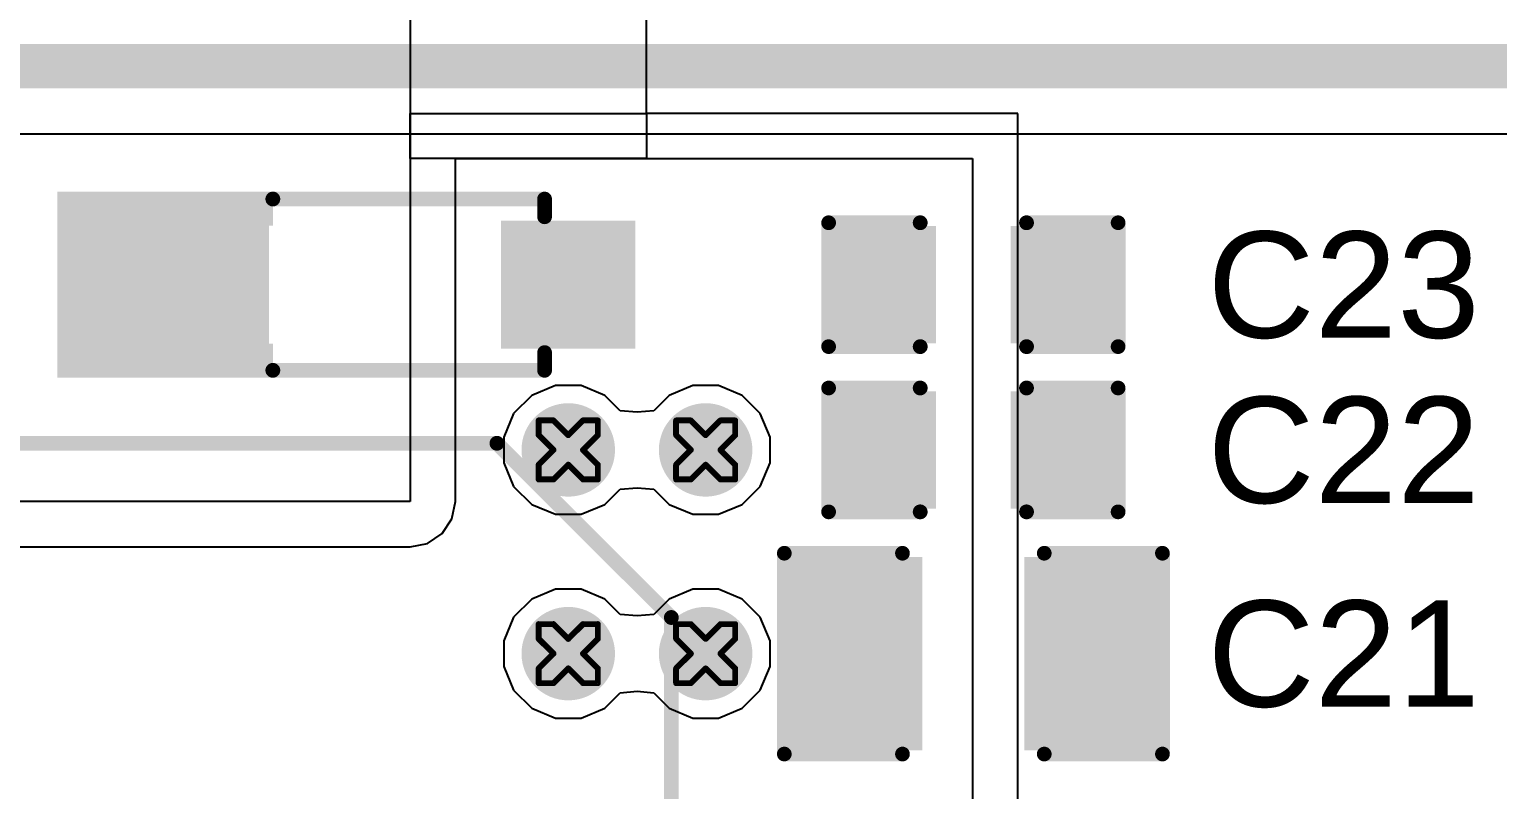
# Model space of a CAD drawing. Header units: inches. Extents: x 0 to 5379, y 0 to 5429.
# Drawn here: x 219.21 to 231.83, y 183.96 to 190.5 of the extents above; entities that cross this region are included whole.
import ezdxf

# ---------------------------------------------------------------- set-up
doc = ezdxf.new("R2010")
doc.units = ezdxf.units.IN
for name, color, linetype in [('Bottom Layer', 5, 'Continuous'), ('Bottom Solder', 6, 'Continuous'), ('Drill Drawing', 1, 'Continuous'), ('GND01', 16, 'Continuous'), ('GND02', 76, 'Continuous'), ('PWR', 156, 'Continuous'), ('SIG 01', 90, 'Continuous'), ('Top Layer', 1, 'Continuous'), ('Top Overlay', 2, 'Continuous'), ('Top Paste', 8, 'Continuous'), ('Top Solder', 216, 'Continuous'), ('Via Holes', 16, 'Continuous')]:
    doc.layers.add(name, color=color, linetype=linetype)
doc.styles.add('Arial', font='', dxfattribs={"height": 0.2})
doc.styles.get('Arial').set_extended_font_data('Arial')

# ---------------------------------------------------------------- blocks, each defined once
blk = doc.blocks.new('178_6165_0002_830')
at = {"layer": 'Top Overlay'}
blk.add_lwpolyline([(10.033, 3.048, 0.127, 0.127, 0), (-10.033, 3.048, 0.127, 0.127, 0)], format="xyseb", dxfattribs=at)
blk = doc.blocks.new('SOD_123_924')
at = {"layer": 'Top Layer'}
for points in [[(-1.1, 0.45), (-1.1, -0.45), (-2.05, -0.45), (-2.05, 0.45)], [(2.05, 0.45), (2.05, -0.45), (1.1, -0.45), (1.1, 0.45)]]:
    blk.add_hatch(color=1, dxfattribs=at).paths.add_polyline_path(points)
at = {"layer": 'Top Overlay'}
for points in [[(0.965, 0.508), (2.819, 0.508), (2.819, 0.8), (0.965, 0.8)], [(2.12, -0.787), (2.819, -0.787), (2.819, 0.787), (2.12, 0.787)], [(0.965, -0.8), (2.819, -0.8), (2.819, -0.508), (0.965, -0.508)]]:
    blk.add_hatch(color=2, dxfattribs=at).paths.add_polyline_path(points)
at = {"layer": 'Top Paste'}
for points in [[(-1.1, 0.45), (-1.1, -0.45), (-2.05, -0.45), (-2.05, 0.45)], [(2.05, 0.45), (2.05, -0.45), (1.1, -0.45), (1.1, 0.45)]]:
    blk.add_hatch(color=8, dxfattribs=at).paths.add_polyline_path(points)
at = {"layer": 'Top Solder'}
for points in [[(-0.998, 0.552), (-0.998, -0.552), (-2.152, -0.552), (-2.152, 0.552)], [(2.152, 0.552), (2.152, -0.552), (0.998, -0.552), (0.998, 0.552)]]:
    blk.add_hatch(color=216, dxfattribs=at).paths.add_polyline_path(points)
at = {"layer": 'Top Overlay'}
for points in [[(-1.372, 0.737, 0.127, 0.127, 0), (-1.372, 0.584, 0.127, 0.127, 0)], [(0.965, 0.737, 0.127, 0.127, 0), (-1.372, 0.737, 0.127, 0.127, 0)], [(-1.372, -0.584, 0.127, 0.127, 0), (-1.372, -0.737, 0.127, 0.127, 0)], [(0.965, -0.737, 0.127, 0.127, 0), (-1.372, -0.737, 0.127, 0.127, 0)]]:
    blk.add_lwpolyline(points, format="xyseb", dxfattribs=at)
for points in [[(-1.403, 0.737, 0.0635, 0.0635, 1), (-1.34, 0.737, 0.0635, 0.0635, 1)], [(-1.403, 0.737, 0.0635, 0.0635, 1), (-1.34, 0.737, 0.0635, 0.0635, 1)], [(0.933, 0.737, 0.0635, 0.0635, 1), (0.997, 0.737, 0.0635, 0.0635, 1)], [(-1.403, 0.584, 0.0635, 0.0635, 1), (-1.34, 0.584, 0.0635, 0.0635, 1)], [(-1.403, -0.584, 0.0635, 0.0635, 1), (-1.34, -0.584, 0.0635, 0.0635, 1)], [(-1.403, -0.737, 0.0635, 0.0635, 1), (-1.34, -0.737, 0.0635, 0.0635, 1)], [(-1.403, -0.737, 0.0635, 0.0635, 1), (-1.34, -0.737, 0.0635, 0.0635, 1)], [(0.933, -0.737, 0.0635, 0.0635, 1), (0.997, -0.737, 0.0635, 0.0635, 1)]]:
    blk.add_lwpolyline(points, format="xyseb", close=True, dxfattribs=at)
blk = doc.blocks.new('C___0603_1086')
at = {"layer": 'Top Layer'}
for points in [[(-0.381, 0.445), (-0.381, -0.445), (-1.143, -0.445), (-1.143, 0.445)], [(1.143, 0.445), (1.143, -0.445), (0.381, -0.445), (0.381, 0.445)]]:
    blk.add_hatch(color=1, dxfattribs=at).paths.add_polyline_path(points)
at = {"layer": 'Top Paste'}
for points in [[(-0.381, 0.445), (-0.381, -0.445), (-1.143, -0.445), (-1.143, 0.445)], [(1.143, 0.445), (1.143, -0.445), (0.381, -0.445), (0.381, 0.445)]]:
    blk.add_hatch(color=8, dxfattribs=at).paths.add_polyline_path(points)
at = {"layer": 'Top Solder'}
for points in [[(-0.321, 0.504), (-0.321, -0.504), (-1.203, -0.504), (-1.203, 0.504)], [(1.203, 0.504), (1.203, -0.504), (0.321, -0.504), (0.321, 0.504)]]:
    blk.add_hatch(color=216, dxfattribs=at).paths.add_polyline_path(points)
at = {"layer": 'Top Overlay'}
for points in [[(-1.245, 0.533, 0.127, 0.127, 0), (-0.457, 0.533, 0.127, 0.127, 0)], [(-1.245, -0.533, 0.127, 0.127, 0), (-1.245, 0.533, 0.127, 0.127, 0)], [(0.457, 0.533, 0.127, 0.127, 0), (1.245, 0.533, 0.127, 0.127, 0)], [(1.245, -0.533, 0.127, 0.127, 0), (1.245, 0.533, 0.127, 0.127, 0)], [(-1.245, -0.533, 0.127, 0.127, 0), (-0.457, -0.533, 0.127, 0.127, 0)], [(0.457, -0.533, 0.127, 0.127, 0), (1.245, -0.533, 0.127, 0.127, 0)]]:
    blk.add_lwpolyline(points, format="xyseb", dxfattribs=at)
for points in [[(-1.276, 0.533, 0.0635, 0.0635, 1), (-1.213, 0.533, 0.0635, 0.0635, 1)], [(-1.276, 0.533, 0.0635, 0.0635, 1), (-1.213, 0.533, 0.0635, 0.0635, 1)], [(-0.489, 0.533, 0.0635, 0.0635, 1), (-0.425, 0.533, 0.0635, 0.0635, 1)], [(0.425, 0.533, 0.0635, 0.0635, 1), (0.489, 0.533, 0.0635, 0.0635, 1)], [(1.213, 0.533, 0.0635, 0.0635, 1), (1.276, 0.533, 0.0635, 0.0635, 1)], [(1.213, 0.533, 0.0635, 0.0635, 1), (1.276, 0.533, 0.0635, 0.0635, 1)], [(-1.276, -0.533, 0.0635, 0.0635, 1), (-1.213, -0.533, 0.0635, 0.0635, 1)], [(-1.276, -0.533, 0.0635, 0.0635, 1), (-1.213, -0.533, 0.0635, 0.0635, 1)], [(-0.489, -0.533, 0.0635, 0.0635, 1), (-0.425, -0.533, 0.0635, 0.0635, 1)], [(0.425, -0.533, 0.0635, 0.0635, 1), (0.489, -0.533, 0.0635, 0.0635, 1)], [(1.213, -0.533, 0.0635, 0.0635, 1), (1.276, -0.533, 0.0635, 0.0635, 1)], [(1.213, -0.533, 0.0635, 0.0635, 1), (1.276, -0.533, 0.0635, 0.0635, 1)]]:
    blk.add_lwpolyline(points, format="xyseb", close=True, dxfattribs=at)
blk = doc.blocks.new('C___0603_1087')
at = {"layer": 'Top Layer'}
for points in [[(-0.381, 0.445), (-0.381, -0.445), (-1.143, -0.445), (-1.143, 0.445)], [(1.143, 0.445), (1.143, -0.445), (0.381, -0.445), (0.381, 0.445)]]:
    blk.add_hatch(color=1, dxfattribs=at).paths.add_polyline_path(points)
at = {"layer": 'Top Paste'}
for points in [[(-0.381, 0.445), (-0.381, -0.445), (-1.143, -0.445), (-1.143, 0.445)], [(1.143, 0.445), (1.143, -0.445), (0.381, -0.445), (0.381, 0.445)]]:
    blk.add_hatch(color=8, dxfattribs=at).paths.add_polyline_path(points)
at = {"layer": 'Top Solder'}
for points in [[(-0.321, 0.504), (-0.321, -0.504), (-1.203, -0.504), (-1.203, 0.504)], [(1.203, 0.504), (1.203, -0.504), (0.321, -0.504), (0.321, 0.504)]]:
    blk.add_hatch(color=216, dxfattribs=at).paths.add_polyline_path(points)
at = {"layer": 'Top Overlay'}
for points in [[(-1.245, 0.533, 0.127, 0.127, 0), (-0.457, 0.533, 0.127, 0.127, 0)], [(-1.245, -0.533, 0.127, 0.127, 0), (-1.245, 0.533, 0.127, 0.127, 0)], [(0.457, 0.533, 0.127, 0.127, 0), (1.245, 0.533, 0.127, 0.127, 0)], [(1.245, -0.533, 0.127, 0.127, 0), (1.245, 0.533, 0.127, 0.127, 0)], [(-1.245, -0.533, 0.127, 0.127, 0), (-0.457, -0.533, 0.127, 0.127, 0)], [(0.457, -0.533, 0.127, 0.127, 0), (1.245, -0.533, 0.127, 0.127, 0)]]:
    blk.add_lwpolyline(points, format="xyseb", dxfattribs=at)
for points in [[(-1.276, 0.533, 0.0635, 0.0635, 1), (-1.213, 0.533, 0.0635, 0.0635, 1)], [(-1.276, 0.533, 0.0635, 0.0635, 1), (-1.213, 0.533, 0.0635, 0.0635, 1)], [(-0.489, 0.533, 0.0635, 0.0635, 1), (-0.425, 0.533, 0.0635, 0.0635, 1)], [(0.425, 0.533, 0.0635, 0.0635, 1), (0.489, 0.533, 0.0635, 0.0635, 1)], [(1.213, 0.533, 0.0635, 0.0635, 1), (1.276, 0.533, 0.0635, 0.0635, 1)], [(1.213, 0.533, 0.0635, 0.0635, 1), (1.276, 0.533, 0.0635, 0.0635, 1)], [(-1.276, -0.533, 0.0635, 0.0635, 1), (-1.213, -0.533, 0.0635, 0.0635, 1)], [(-1.276, -0.533, 0.0635, 0.0635, 1), (-1.213, -0.533, 0.0635, 0.0635, 1)], [(-0.489, -0.533, 0.0635, 0.0635, 1), (-0.425, -0.533, 0.0635, 0.0635, 1)], [(0.425, -0.533, 0.0635, 0.0635, 1), (0.489, -0.533, 0.0635, 0.0635, 1)], [(1.213, -0.533, 0.0635, 0.0635, 1), (1.276, -0.533, 0.0635, 0.0635, 1)], [(1.213, -0.533, 0.0635, 0.0635, 1), (1.276, -0.533, 0.0635, 0.0635, 1)]]:
    blk.add_lwpolyline(points, format="xyseb", close=True, dxfattribs=at)
blk = doc.blocks.new('C___0805_1088')
at = {"layer": 'Top Layer'}
for points in [[(-1.524, 0.762), (-0.508, 0.762), (-0.508, -0.762), (-1.524, -0.762)], [(0.508, 0.762), (1.524, 0.762), (1.524, -0.762), (0.508, -0.762)]]:
    blk.add_hatch(color=1, dxfattribs=at).paths.add_polyline_path(points)
at = {"layer": 'Top Paste'}
for points in [[(-1.524, 0.762), (-0.508, 0.762), (-0.508, -0.762), (-1.524, -0.762)], [(0.508, 0.762), (1.524, 0.762), (1.524, -0.762), (0.508, -0.762)]]:
    blk.add_hatch(color=8, dxfattribs=at).paths.add_polyline_path(points)
at = {"layer": 'Top Solder'}
for points in [[(-1.594, 0.832), (-0.438, 0.832), (-0.438, -0.832), (-1.594, -0.832)], [(0.438, 0.832), (1.594, 0.832), (1.594, -0.832), (0.438, -0.832)]]:
    blk.add_hatch(color=216, dxfattribs=at).paths.add_polyline_path(points)
at = {"layer": 'Top Overlay'}
for points in [[(-1.626, -0.864, 0.127, 0.127, 0), (-1.626, 0.864, 0.127, 0.127, 0)], [(-1.626, 0.864, 0.127, 0.127, 0), (-0.61, 0.864, 0.127, 0.127, 0)], [(0.61, 0.864, 0.127, 0.127, 0), (1.626, 0.864, 0.127, 0.127, 0)], [(1.626, -0.864, 0.127, 0.127, 0), (1.626, 0.864, 0.127, 0.127, 0)], [(-1.626, -0.864, 0.127, 0.127, 0), (-0.61, -0.864, 0.127, 0.127, 0)], [(0.61, -0.864, 0.127, 0.127, 0), (1.626, -0.864, 0.127, 0.127, 0)]]:
    blk.add_lwpolyline(points, format="xyseb", dxfattribs=at)
for points in [[(-1.657, 0.864, 0.0635, 0.0635, 1), (-1.594, 0.864, 0.0635, 0.0635, 1)], [(-1.657, 0.864, 0.0635, 0.0635, 1), (-1.594, 0.864, 0.0635, 0.0635, 1)], [(-0.641, 0.864, 0.0635, 0.0635, 1), (-0.578, 0.864, 0.0635, 0.0635, 1)], [(0.578, 0.864, 0.0635, 0.0635, 1), (0.641, 0.864, 0.0635, 0.0635, 1)], [(1.594, 0.864, 0.0635, 0.0635, 1), (1.657, 0.864, 0.0635, 0.0635, 1)], [(1.594, 0.864, 0.0635, 0.0635, 1), (1.657, 0.864, 0.0635, 0.0635, 1)], [(-1.657, -0.864, 0.0635, 0.0635, 1), (-1.594, -0.864, 0.0635, 0.0635, 1)], [(-1.657, -0.864, 0.0635, 0.0635, 1), (-1.594, -0.864, 0.0635, 0.0635, 1)], [(-0.641, -0.864, 0.0635, 0.0635, 1), (-0.578, -0.864, 0.0635, 0.0635, 1)], [(0.578, -0.864, 0.0635, 0.0635, 1), (0.641, -0.864, 0.0635, 0.0635, 1)], [(1.594, -0.864, 0.0635, 0.0635, 1), (1.657, -0.864, 0.0635, 0.0635, 1)], [(1.594, -0.864, 0.0635, 0.0635, 1), (1.657, -0.864, 0.0635, 0.0635, 1)]]:
    blk.add_lwpolyline(points, format="xyseb", close=True, dxfattribs=at)
blk = doc.blocks.new('UCD_220_F_10__D___1092')
at = {"layer": 'Top Layer'}
for points in [[(-6, 1.25), (-2, 1.25), (-2, -1.25), (-6, -1.25)], [(2, 1.25), (6, 1.25), (6, -1.25), (2, -1.25)]]:
    blk.add_hatch(color=1, dxfattribs=at).paths.add_polyline_path(points)
at = {"layer": 'Top Paste'}
for points in [[(-6, 1.25), (-2, 1.25), (-2, -1.25), (-6, -1.25)], [(2, 1.25), (6, 1.25), (6, -1.25), (2, -1.25)]]:
    blk.add_hatch(color=8, dxfattribs=at).paths.add_polyline_path(points)
at = {"layer": 'Top Solder'}
for points in [[(-6.102, 1.352), (-1.898, 1.352), (-1.898, -1.352), (-6.102, -1.352)], [(1.898, 1.352), (6.102, 1.352), (6.102, -1.352), (1.898, -1.352)]]:
    blk.add_hatch(color=216, dxfattribs=at).paths.add_polyline_path(points)
at = {"layer": 'Top Overlay'}
for points in [[(-3.632, 5.207, 0.127, 0.127, 0), (-5.131, 3.708, 0.127, 0.127, 0)], [(5.131, 5.207, 0.127, 0.127, 0), (-3.632, 5.207, 0.127, 0.127, 0)], [(5.131, 5.207, 0.127, 0.127, 0), (5.131, 1.499, 0.127, 0.127, 0)], [(-5.131, 3.708, 0.127, 0.127, 0), (-5.131, 1.524, 0.127, 0.127, 0)], [(-5.664, 2.121, 0.127, 0.127, 0), (-5.664, 1.618, 0.127, 0.127, 0)], [(-5.392, 1.866, 0.127, 0.127, 0), (-5.946, 1.866, 0.127, 0.127, 0)], [(-5.131, -1.524, 0.127, 0.127, 0), (-5.131, -3.708, 0.127, 0.127, 0)], [(5.131, -1.499, 0.127, 0.127, 0), (5.131, -5.207, 0.127, 0.127, 0)], [(-3.632, -5.207, 0.127, 0.127, 0), (-5.131, -3.708, 0.127, 0.127, 0)], [(5.131, -5.207, 0.127, 0.127, 0), (-3.632, -5.207, 0.127, 0.127, 0)]]:
    blk.add_lwpolyline(points, format="xyseb", dxfattribs=at)
for points in [[(-3.664, 5.207, 0.0635, 0.0635, 1), (-3.6, 5.207, 0.0635, 0.0635, 1)], [(-3.664, 5.207, 0.0635, 0.0635, 1), (-3.6, 5.207, 0.0635, 0.0635, 1)], [(5.099, 5.207, 0.0635, 0.0635, 1), (5.163, 5.207, 0.0635, 0.0635, 1)], [(5.099, 5.207, 0.0635, 0.0635, 1), (5.163, 5.207, 0.0635, 0.0635, 1)], [(-5.163, 3.708, 0.0635, 0.0635, 1), (-5.099, 3.708, 0.0635, 0.0635, 1)], [(-5.163, 3.708, 0.0635, 0.0635, 1), (-5.099, 3.708, 0.0635, 0.0635, 1)], [(-5.696, 2.121, 0.0635, 0.0635, 1), (-5.632, 2.121, 0.0635, 0.0635, 1)], [(-5.977, 1.866, 0.0635, 0.0635, 1), (-5.914, 1.866, 0.0635, 0.0635, 1)], [(-5.424, 1.866, 0.0635, 0.0635, 1), (-5.36, 1.866, 0.0635, 0.0635, 1)], [(-5.696, 1.618, 0.0635, 0.0635, 1), (-5.632, 1.618, 0.0635, 0.0635, 1)], [(-5.163, 1.524, 0.0635, 0.0635, 1), (-5.099, 1.524, 0.0635, 0.0635, 1)], [(5.099, 1.499, 0.0635, 0.0635, 1), (5.163, 1.499, 0.0635, 0.0635, 1)], [(-5.163, -1.524, 0.0635, 0.0635, 1), (-5.099, -1.524, 0.0635, 0.0635, 1)], [(5.099, -1.499, 0.0635, 0.0635, 1), (5.163, -1.499, 0.0635, 0.0635, 1)], [(-5.163, -3.708, 0.0635, 0.0635, 1), (-5.099, -3.708, 0.0635, 0.0635, 1)], [(-5.163, -3.708, 0.0635, 0.0635, 1), (-5.099, -3.708, 0.0635, 0.0635, 1)], [(-3.664, -5.207, 0.0635, 0.0635, 1), (-3.6, -5.207, 0.0635, 0.0635, 1)], [(-3.664, -5.207, 0.0635, 0.0635, 1), (-3.6, -5.207, 0.0635, 0.0635, 1)], [(5.099, -5.207, 0.0635, 0.0635, 1), (5.163, -5.207, 0.0635, 0.0635, 1)], [(5.099, -5.207, 0.0635, 0.0635, 1), (5.163, -5.207, 0.0635, 0.0635, 1)]]:
    blk.add_lwpolyline(points, format="xyseb", close=True, dxfattribs=at)

msp = doc.modelspace()

# ---------------------------------------------------------------- hatches: boundary and pattern name
at = {"layer": 'Bottom Layer'}
h = msp.add_hatch(color=5, dxfattribs=at)
edge = h.paths.add_edge_path()
edge.add_arc((223.842, 186.879), 0.3, 0, 360)
h = msp.add_hatch(color=5, dxfattribs=at)
edge = h.paths.add_edge_path()
edge.add_arc((225.023, 186.879), 0.3, 0, 360)
h = msp.add_hatch(color=5, dxfattribs=at)
edge = h.paths.add_edge_path()
edge.add_arc((223.842, 185.126), 0.3, 0, 360)
h = msp.add_hatch(color=5, dxfattribs=at)
edge = h.paths.add_edge_path()
edge.add_arc((225.023, 185.126), 0.3, 0, 360)
at = {"layer": 'Bottom Solder'}
h = msp.add_hatch(color=6, dxfattribs=at)
edge = h.paths.add_edge_path()
edge.add_arc((223.842, 186.879), 0.402, 0, 360)
h = msp.add_hatch(color=6, dxfattribs=at)
edge = h.paths.add_edge_path()
edge.add_arc((225.023, 186.879), 0.402, 0, 360)
h = msp.add_hatch(color=6, dxfattribs=at)
edge = h.paths.add_edge_path()
edge.add_arc((223.842, 185.126), 0.402, 0, 360)
h = msp.add_hatch(color=6, dxfattribs=at)
edge = h.paths.add_edge_path()
edge.add_arc((225.023, 185.126), 0.402, 0, 360)
at = {"layer": 'GND01'}
h = msp.add_hatch(color=16, dxfattribs=at)
edge = h.paths.add_edge_path()
edge.add_arc((223.842, 186.879), 0.3, 0, 360)
h = msp.add_hatch(color=16, dxfattribs=at)
edge = h.paths.add_edge_path()
edge.add_arc((225.023, 186.879), 0.3, 0, 360)
h = msp.add_hatch(color=16, dxfattribs=at)
edge = h.paths.add_edge_path()
edge.add_arc((223.842, 185.126), 0.3, 0, 360)
h = msp.add_hatch(color=16, dxfattribs=at)
edge = h.paths.add_edge_path()
edge.add_arc((225.023, 185.126), 0.3, 0, 360)
at = {"layer": 'GND02'}
h = msp.add_hatch(color=76, dxfattribs=at)
edge = h.paths.add_edge_path()
edge.add_arc((223.842, 186.879), 0.3, 0, 360)
h = msp.add_hatch(color=76, dxfattribs=at)
edge = h.paths.add_edge_path()
edge.add_arc((225.023, 186.879), 0.3, 0, 360)
h = msp.add_hatch(color=76, dxfattribs=at)
edge = h.paths.add_edge_path()
edge.add_arc((223.842, 185.126), 0.3, 0, 360)
h = msp.add_hatch(color=76, dxfattribs=at)
edge = h.paths.add_edge_path()
edge.add_arc((225.023, 185.126), 0.3, 0, 360)
at = {"layer": 'PWR'}
h = msp.add_hatch(color=156, dxfattribs=at)
edge = h.paths.add_edge_path()
edge.add_arc((223.842, 186.879), 0.3, 0, 360)
h = msp.add_hatch(color=156, dxfattribs=at)
edge = h.paths.add_edge_path()
edge.add_arc((225.023, 186.879), 0.3, 0, 360)
h = msp.add_hatch(color=156, dxfattribs=at)
edge = h.paths.add_edge_path()
edge.add_arc((223.842, 185.126), 0.3, 0, 360)
h = msp.add_hatch(color=156, dxfattribs=at)
edge = h.paths.add_edge_path()
edge.add_arc((225.023, 185.126), 0.3, 0, 360)
at = {"layer": 'SIG 01'}
h = msp.add_hatch(color=90, dxfattribs=at)
edge = h.paths.add_edge_path()
edge.add_arc((223.842, 186.879), 0.3, 0, 360)
h = msp.add_hatch(color=90, dxfattribs=at)
edge = h.paths.add_edge_path()
edge.add_arc((225.023, 186.879), 0.3, 0, 360)
h = msp.add_hatch(color=90, dxfattribs=at)
edge = h.paths.add_edge_path()
edge.add_arc((223.842, 185.126), 0.3, 0, 360)
h = msp.add_hatch(color=90, dxfattribs=at)
edge = h.paths.add_edge_path()
edge.add_arc((225.023, 185.126), 0.3, 0, 360)
at = {"layer": 'Top Layer'}
h = msp.add_hatch(color=1, dxfattribs=at)
edge = h.paths.add_edge_path()
edge.add_arc((223.842, 186.879), 0.3, 0, 360)
h = msp.add_hatch(color=1, dxfattribs=at)
edge = h.paths.add_edge_path()
edge.add_arc((225.023, 186.879), 0.3, 0, 360)
h = msp.add_hatch(color=1, dxfattribs=at)
edge = h.paths.add_edge_path()
edge.add_arc((223.842, 185.126), 0.3, 0, 360)
h = msp.add_hatch(color=1, dxfattribs=at)
edge = h.paths.add_edge_path()
edge.add_arc((225.023, 185.126), 0.3, 0, 360)
at = {"layer": 'Top Solder'}
h = msp.add_hatch(color=216, dxfattribs=at)
edge = h.paths.add_edge_path()
edge.add_arc((223.842, 186.879), 0.402, 0, 360)
h = msp.add_hatch(color=216, dxfattribs=at)
edge = h.paths.add_edge_path()
edge.add_arc((225.023, 186.879), 0.402, 0, 360)
h = msp.add_hatch(color=216, dxfattribs=at)
edge = h.paths.add_edge_path()
edge.add_arc((223.842, 185.126), 0.402, 0, 360)
h = msp.add_hatch(color=216, dxfattribs=at)
edge = h.paths.add_edge_path()
edge.add_arc((225.023, 185.126), 0.402, 0, 360)
at = {"layer": 'Via Holes'}
h = msp.add_hatch(color=7, dxfattribs=at)
edge = h.paths.add_edge_path()
edge.add_arc((223.842, 186.879), 0.15, 0, 360)
h = msp.add_hatch(color=7, dxfattribs=at)
edge = h.paths.add_edge_path()
edge.add_arc((225.023, 186.879), 0.15, 0, 360)
h = msp.add_hatch(color=7, dxfattribs=at)
edge = h.paths.add_edge_path()
edge.add_arc((223.842, 185.126), 0.15, 0, 360)
h = msp.add_hatch(color=7, dxfattribs=at)
edge = h.paths.add_edge_path()
edge.add_arc((225.023, 185.126), 0.15, 0, 360)

# ---------------------------------------------------------------- linework, layer by layer
at = {"layer": 'Drill Drawing'}
for points in [[(223.588, 187.006, 0.0508, 0.0508, 0), (223.588, 187.133, 0.0508, 0.0508, 0)], [(223.588, 187.133, 0.0508, 0.0508, 0), (223.715, 187.133, 0.0508, 0.0508, 0)], [(223.715, 187.133, 0.0508, 0.0508, 0), (223.842, 187.006, 0.0508, 0.0508, 0)], [(223.842, 187.006, 0.0508, 0.0508, 0), (223.969, 187.133, 0.0508, 0.0508, 0)], [(223.969, 187.133, 0.0508, 0.0508, 0), (224.096, 187.133, 0.0508, 0.0508, 0)], [(224.096, 187.006, 0.0508, 0.0508, 0), (224.096, 187.133, 0.0508, 0.0508, 0)], [(224.769, 187.006, 0.0508, 0.0508, 0), (224.769, 187.133, 0.0508, 0.0508, 0)], [(224.769, 187.133, 0.0508, 0.0508, 0), (224.896, 187.133, 0.0508, 0.0508, 0)], [(224.896, 187.133, 0.0508, 0.0508, 0), (225.023, 187.006, 0.0508, 0.0508, 0)], [(225.023, 187.006, 0.0508, 0.0508, 0), (225.15, 187.133, 0.0508, 0.0508, 0)], [(225.15, 187.133, 0.0508, 0.0508, 0), (225.277, 187.133, 0.0508, 0.0508, 0)], [(225.277, 187.006, 0.0508, 0.0508, 0), (225.277, 187.133, 0.0508, 0.0508, 0)], [(223.588, 187.006, 0.0508, 0.0508, 0), (223.715, 186.879, 0.0508, 0.0508, 0)], [(223.969, 186.879, 0.0508, 0.0508, 0), (224.096, 187.006, 0.0508, 0.0508, 0)], [(224.769, 187.006, 0.0508, 0.0508, 0), (224.896, 186.879, 0.0508, 0.0508, 0)], [(225.15, 186.879, 0.0508, 0.0508, 0), (225.277, 187.006, 0.0508, 0.0508, 0)], [(223.588, 186.752, 0.0508, 0.0508, 0), (223.715, 186.879, 0.0508, 0.0508, 0)], [(223.969, 186.879, 0.0508, 0.0508, 0), (224.096, 186.752, 0.0508, 0.0508, 0)], [(224.769, 186.752, 0.0508, 0.0508, 0), (224.896, 186.879, 0.0508, 0.0508, 0)], [(225.15, 186.879, 0.0508, 0.0508, 0), (225.277, 186.752, 0.0508, 0.0508, 0)], [(223.588, 186.625, 0.0508, 0.0508, 0), (223.588, 186.752, 0.0508, 0.0508, 0)], [(223.715, 186.625, 0.0508, 0.0508, 0), (223.842, 186.752, 0.0508, 0.0508, 0)], [(223.842, 186.752, 0.0508, 0.0508, 0), (223.969, 186.625, 0.0508, 0.0508, 0)], [(224.096, 186.625, 0.0508, 0.0508, 0), (224.096, 186.752, 0.0508, 0.0508, 0)], [(224.769, 186.625, 0.0508, 0.0508, 0), (224.769, 186.752, 0.0508, 0.0508, 0)], [(224.896, 186.625, 0.0508, 0.0508, 0), (225.023, 186.752, 0.0508, 0.0508, 0)], [(225.023, 186.752, 0.0508, 0.0508, 0), (225.15, 186.625, 0.0508, 0.0508, 0)], [(225.277, 186.625, 0.0508, 0.0508, 0), (225.277, 186.752, 0.0508, 0.0508, 0)], [(223.588, 186.625, 0.0508, 0.0508, 0), (223.715, 186.625, 0.0508, 0.0508, 0)], [(223.969, 186.625, 0.0508, 0.0508, 0), (224.096, 186.625, 0.0508, 0.0508, 0)], [(224.769, 186.625, 0.0508, 0.0508, 0), (224.896, 186.625, 0.0508, 0.0508, 0)], [(225.15, 186.625, 0.0508, 0.0508, 0), (225.277, 186.625, 0.0508, 0.0508, 0)], [(223.588, 185.253, 0.0508, 0.0508, 0), (223.588, 185.38, 0.0508, 0.0508, 0)], [(223.588, 185.38, 0.0508, 0.0508, 0), (223.715, 185.38, 0.0508, 0.0508, 0)], [(223.715, 185.38, 0.0508, 0.0508, 0), (223.842, 185.253, 0.0508, 0.0508, 0)], [(223.842, 185.253, 0.0508, 0.0508, 0), (223.969, 185.38, 0.0508, 0.0508, 0)], [(223.969, 185.38, 0.0508, 0.0508, 0), (224.096, 185.38, 0.0508, 0.0508, 0)], [(224.096, 185.253, 0.0508, 0.0508, 0), (224.096, 185.38, 0.0508, 0.0508, 0)], [(224.769, 185.253, 0.0508, 0.0508, 0), (224.769, 185.38, 0.0508, 0.0508, 0)], [(224.769, 185.38, 0.0508, 0.0508, 0), (224.896, 185.38, 0.0508, 0.0508, 0)], [(224.896, 185.38, 0.0508, 0.0508, 0), (225.023, 185.253, 0.0508, 0.0508, 0)], [(225.023, 185.253, 0.0508, 0.0508, 0), (225.15, 185.38, 0.0508, 0.0508, 0)], [(225.15, 185.38, 0.0508, 0.0508, 0), (225.277, 185.38, 0.0508, 0.0508, 0)], [(225.277, 185.253, 0.0508, 0.0508, 0), (225.277, 185.38, 0.0508, 0.0508, 0)], [(223.588, 185.253, 0.0508, 0.0508, 0), (223.715, 185.126, 0.0508, 0.0508, 0)], [(223.969, 185.126, 0.0508, 0.0508, 0), (224.096, 185.253, 0.0508, 0.0508, 0)], [(224.769, 185.253, 0.0508, 0.0508, 0), (224.896, 185.126, 0.0508, 0.0508, 0)], [(225.15, 185.126, 0.0508, 0.0508, 0), (225.277, 185.253, 0.0508, 0.0508, 0)], [(223.588, 184.999, 0.0508, 0.0508, 0), (223.715, 185.126, 0.0508, 0.0508, 0)], [(223.969, 185.126, 0.0508, 0.0508, 0), (224.096, 184.999, 0.0508, 0.0508, 0)], [(224.769, 184.999, 0.0508, 0.0508, 0), (224.896, 185.126, 0.0508, 0.0508, 0)], [(225.15, 185.126, 0.0508, 0.0508, 0), (225.277, 184.999, 0.0508, 0.0508, 0)], [(223.588, 184.872, 0.0508, 0.0508, 0), (223.588, 184.999, 0.0508, 0.0508, 0)], [(223.715, 184.872, 0.0508, 0.0508, 0), (223.842, 184.999, 0.0508, 0.0508, 0)], [(223.842, 184.999, 0.0508, 0.0508, 0), (223.969, 184.872, 0.0508, 0.0508, 0)], [(224.096, 184.872, 0.0508, 0.0508, 0), (224.096, 184.999, 0.0508, 0.0508, 0)], [(224.769, 184.872, 0.0508, 0.0508, 0), (224.769, 184.999, 0.0508, 0.0508, 0)], [(224.896, 184.872, 0.0508, 0.0508, 0), (225.023, 184.999, 0.0508, 0.0508, 0)], [(225.023, 184.999, 0.0508, 0.0508, 0), (225.15, 184.872, 0.0508, 0.0508, 0)], [(225.277, 184.872, 0.0508, 0.0508, 0), (225.277, 184.999, 0.0508, 0.0508, 0)], [(223.588, 184.872, 0.0508, 0.0508, 0), (223.715, 184.872, 0.0508, 0.0508, 0)], [(223.969, 184.872, 0.0508, 0.0508, 0), (224.096, 184.872, 0.0508, 0.0508, 0)], [(224.769, 184.872, 0.0508, 0.0508, 0), (224.896, 184.872, 0.0508, 0.0508, 0)], [(225.15, 184.872, 0.0508, 0.0508, 0), (225.277, 184.872, 0.0508, 0.0508, 0)]]:
    msp.add_lwpolyline(points, format="xyseb", dxfattribs=at)
for points in [[(223.575, 187.133, 0.0254, 0.0254, 1), (223.601, 187.133, 0.0254, 0.0254, 1)], [(223.575, 187.133, 0.0254, 0.0254, 1), (223.601, 187.133, 0.0254, 0.0254, 1)], [(223.702, 187.133, 0.0254, 0.0254, 1), (223.728, 187.133, 0.0254, 0.0254, 1)], [(223.702, 187.133, 0.0254, 0.0254, 1), (223.728, 187.133, 0.0254, 0.0254, 1)], [(223.956, 187.133, 0.0254, 0.0254, 1), (223.982, 187.133, 0.0254, 0.0254, 1)], [(223.956, 187.133, 0.0254, 0.0254, 1), (223.982, 187.133, 0.0254, 0.0254, 1)], [(224.083, 187.133, 0.0254, 0.0254, 1), (224.109, 187.133, 0.0254, 0.0254, 1)], [(224.083, 187.133, 0.0254, 0.0254, 1), (224.109, 187.133, 0.0254, 0.0254, 1)], [(224.757, 187.133, 0.0254, 0.0254, 1), (224.782, 187.133, 0.0254, 0.0254, 1)], [(224.757, 187.133, 0.0254, 0.0254, 1), (224.782, 187.133, 0.0254, 0.0254, 1)], [(224.884, 187.133, 0.0254, 0.0254, 1), (224.909, 187.133, 0.0254, 0.0254, 1)], [(224.884, 187.133, 0.0254, 0.0254, 1), (224.909, 187.133, 0.0254, 0.0254, 1)], [(225.138, 187.133, 0.0254, 0.0254, 1), (225.163, 187.133, 0.0254, 0.0254, 1)], [(225.138, 187.133, 0.0254, 0.0254, 1), (225.163, 187.133, 0.0254, 0.0254, 1)], [(225.265, 187.133, 0.0254, 0.0254, 1), (225.29, 187.133, 0.0254, 0.0254, 1)], [(225.265, 187.133, 0.0254, 0.0254, 1), (225.29, 187.133, 0.0254, 0.0254, 1)], [(223.575, 187.006, 0.0254, 0.0254, 1), (223.601, 187.006, 0.0254, 0.0254, 1)], [(223.575, 187.006, 0.0254, 0.0254, 1), (223.601, 187.006, 0.0254, 0.0254, 1)], [(223.829, 187.006, 0.0254, 0.0254, 1), (223.855, 187.006, 0.0254, 0.0254, 1)], [(223.829, 187.006, 0.0254, 0.0254, 1), (223.855, 187.006, 0.0254, 0.0254, 1)], [(224.083, 187.006, 0.0254, 0.0254, 1), (224.109, 187.006, 0.0254, 0.0254, 1)], [(224.083, 187.006, 0.0254, 0.0254, 1), (224.109, 187.006, 0.0254, 0.0254, 1)], [(224.757, 187.006, 0.0254, 0.0254, 1), (224.782, 187.006, 0.0254, 0.0254, 1)], [(224.757, 187.006, 0.0254, 0.0254, 1), (224.782, 187.006, 0.0254, 0.0254, 1)], [(225.011, 187.006, 0.0254, 0.0254, 1), (225.036, 187.006, 0.0254, 0.0254, 1)], [(225.011, 187.006, 0.0254, 0.0254, 1), (225.036, 187.006, 0.0254, 0.0254, 1)], [(225.265, 187.006, 0.0254, 0.0254, 1), (225.29, 187.006, 0.0254, 0.0254, 1)], [(225.265, 187.006, 0.0254, 0.0254, 1), (225.29, 187.006, 0.0254, 0.0254, 1)], [(223.702, 186.879, 0.0254, 0.0254, 1), (223.728, 186.879, 0.0254, 0.0254, 1)], [(223.702, 186.879, 0.0254, 0.0254, 1), (223.728, 186.879, 0.0254, 0.0254, 1)], [(223.956, 186.879, 0.0254, 0.0254, 1), (223.982, 186.879, 0.0254, 0.0254, 1)], [(223.956, 186.879, 0.0254, 0.0254, 1), (223.982, 186.879, 0.0254, 0.0254, 1)], [(224.884, 186.879, 0.0254, 0.0254, 1), (224.909, 186.879, 0.0254, 0.0254, 1)], [(224.884, 186.879, 0.0254, 0.0254, 1), (224.909, 186.879, 0.0254, 0.0254, 1)], [(225.138, 186.879, 0.0254, 0.0254, 1), (225.163, 186.879, 0.0254, 0.0254, 1)], [(225.138, 186.879, 0.0254, 0.0254, 1), (225.163, 186.879, 0.0254, 0.0254, 1)], [(223.575, 186.752, 0.0254, 0.0254, 1), (223.601, 186.752, 0.0254, 0.0254, 1)], [(223.575, 186.752, 0.0254, 0.0254, 1), (223.601, 186.752, 0.0254, 0.0254, 1)], [(223.829, 186.752, 0.0254, 0.0254, 1), (223.855, 186.752, 0.0254, 0.0254, 1)], [(223.829, 186.752, 0.0254, 0.0254, 1), (223.855, 186.752, 0.0254, 0.0254, 1)], [(224.083, 186.752, 0.0254, 0.0254, 1), (224.109, 186.752, 0.0254, 0.0254, 1)], [(224.083, 186.752, 0.0254, 0.0254, 1), (224.109, 186.752, 0.0254, 0.0254, 1)], [(224.757, 186.752, 0.0254, 0.0254, 1), (224.782, 186.752, 0.0254, 0.0254, 1)], [(224.757, 186.752, 0.0254, 0.0254, 1), (224.782, 186.752, 0.0254, 0.0254, 1)], [(225.011, 186.752, 0.0254, 0.0254, 1), (225.036, 186.752, 0.0254, 0.0254, 1)], [(225.011, 186.752, 0.0254, 0.0254, 1), (225.036, 186.752, 0.0254, 0.0254, 1)], [(225.265, 186.752, 0.0254, 0.0254, 1), (225.29, 186.752, 0.0254, 0.0254, 1)], [(225.265, 186.752, 0.0254, 0.0254, 1), (225.29, 186.752, 0.0254, 0.0254, 1)], [(223.575, 186.625, 0.0254, 0.0254, 1), (223.601, 186.625, 0.0254, 0.0254, 1)], [(223.575, 186.625, 0.0254, 0.0254, 1), (223.601, 186.625, 0.0254, 0.0254, 1)], [(223.702, 186.625, 0.0254, 0.0254, 1), (223.728, 186.625, 0.0254, 0.0254, 1)], [(223.702, 186.625, 0.0254, 0.0254, 1), (223.728, 186.625, 0.0254, 0.0254, 1)], [(223.956, 186.625, 0.0254, 0.0254, 1), (223.982, 186.625, 0.0254, 0.0254, 1)], [(223.956, 186.625, 0.0254, 0.0254, 1), (223.982, 186.625, 0.0254, 0.0254, 1)], [(224.083, 186.625, 0.0254, 0.0254, 1), (224.109, 186.625, 0.0254, 0.0254, 1)], [(224.083, 186.625, 0.0254, 0.0254, 1), (224.109, 186.625, 0.0254, 0.0254, 1)], [(224.757, 186.625, 0.0254, 0.0254, 1), (224.782, 186.625, 0.0254, 0.0254, 1)], [(224.757, 186.625, 0.0254, 0.0254, 1), (224.782, 186.625, 0.0254, 0.0254, 1)], [(224.884, 186.625, 0.0254, 0.0254, 1), (224.909, 186.625, 0.0254, 0.0254, 1)], [(224.884, 186.625, 0.0254, 0.0254, 1), (224.909, 186.625, 0.0254, 0.0254, 1)], [(225.138, 186.625, 0.0254, 0.0254, 1), (225.163, 186.625, 0.0254, 0.0254, 1)], [(225.138, 186.625, 0.0254, 0.0254, 1), (225.163, 186.625, 0.0254, 0.0254, 1)], [(225.265, 186.625, 0.0254, 0.0254, 1), (225.29, 186.625, 0.0254, 0.0254, 1)], [(225.265, 186.625, 0.0254, 0.0254, 1), (225.29, 186.625, 0.0254, 0.0254, 1)], [(223.575, 185.38, 0.0254, 0.0254, 1), (223.601, 185.38, 0.0254, 0.0254, 1)], [(223.575, 185.38, 0.0254, 0.0254, 1), (223.601, 185.38, 0.0254, 0.0254, 1)], [(223.702, 185.38, 0.0254, 0.0254, 1), (223.728, 185.38, 0.0254, 0.0254, 1)], [(223.702, 185.38, 0.0254, 0.0254, 1), (223.728, 185.38, 0.0254, 0.0254, 1)], [(223.956, 185.38, 0.0254, 0.0254, 1), (223.982, 185.38, 0.0254, 0.0254, 1)], [(223.956, 185.38, 0.0254, 0.0254, 1), (223.982, 185.38, 0.0254, 0.0254, 1)], [(224.083, 185.38, 0.0254, 0.0254, 1), (224.109, 185.38, 0.0254, 0.0254, 1)], [(224.083, 185.38, 0.0254, 0.0254, 1), (224.109, 185.38, 0.0254, 0.0254, 1)], [(224.757, 185.38, 0.0254, 0.0254, 1), (224.782, 185.38, 0.0254, 0.0254, 1)], [(224.757, 185.38, 0.0254, 0.0254, 1), (224.782, 185.38, 0.0254, 0.0254, 1)], [(224.884, 185.38, 0.0254, 0.0254, 1), (224.909, 185.38, 0.0254, 0.0254, 1)], [(224.884, 185.38, 0.0254, 0.0254, 1), (224.909, 185.38, 0.0254, 0.0254, 1)], [(225.138, 185.38, 0.0254, 0.0254, 1), (225.163, 185.38, 0.0254, 0.0254, 1)], [(225.138, 185.38, 0.0254, 0.0254, 1), (225.163, 185.38, 0.0254, 0.0254, 1)], [(225.265, 185.38, 0.0254, 0.0254, 1), (225.29, 185.38, 0.0254, 0.0254, 1)], [(225.265, 185.38, 0.0254, 0.0254, 1), (225.29, 185.38, 0.0254, 0.0254, 1)], [(223.575, 185.253, 0.0254, 0.0254, 1), (223.601, 185.253, 0.0254, 0.0254, 1)], [(223.575, 185.253, 0.0254, 0.0254, 1), (223.601, 185.253, 0.0254, 0.0254, 1)], [(223.829, 185.253, 0.0254, 0.0254, 1), (223.855, 185.253, 0.0254, 0.0254, 1)], [(223.829, 185.253, 0.0254, 0.0254, 1), (223.855, 185.253, 0.0254, 0.0254, 1)], [(224.083, 185.253, 0.0254, 0.0254, 1), (224.109, 185.253, 0.0254, 0.0254, 1)], [(224.083, 185.253, 0.0254, 0.0254, 1), (224.109, 185.253, 0.0254, 0.0254, 1)], [(224.757, 185.253, 0.0254, 0.0254, 1), (224.782, 185.253, 0.0254, 0.0254, 1)], [(224.757, 185.253, 0.0254, 0.0254, 1), (224.782, 185.253, 0.0254, 0.0254, 1)], [(225.011, 185.253, 0.0254, 0.0254, 1), (225.036, 185.253, 0.0254, 0.0254, 1)], [(225.011, 185.253, 0.0254, 0.0254, 1), (225.036, 185.253, 0.0254, 0.0254, 1)], [(225.265, 185.253, 0.0254, 0.0254, 1), (225.29, 185.253, 0.0254, 0.0254, 1)], [(225.265, 185.253, 0.0254, 0.0254, 1), (225.29, 185.253, 0.0254, 0.0254, 1)], [(223.702, 185.126, 0.0254, 0.0254, 1), (223.728, 185.126, 0.0254, 0.0254, 1)], [(223.702, 185.126, 0.0254, 0.0254, 1), (223.728, 185.126, 0.0254, 0.0254, 1)], [(223.956, 185.126, 0.0254, 0.0254, 1), (223.982, 185.126, 0.0254, 0.0254, 1)], [(223.956, 185.126, 0.0254, 0.0254, 1), (223.982, 185.126, 0.0254, 0.0254, 1)], [(224.884, 185.126, 0.0254, 0.0254, 1), (224.909, 185.126, 0.0254, 0.0254, 1)], [(224.884, 185.126, 0.0254, 0.0254, 1), (224.909, 185.126, 0.0254, 0.0254, 1)], [(225.138, 185.126, 0.0254, 0.0254, 1), (225.163, 185.126, 0.0254, 0.0254, 1)], [(225.138, 185.126, 0.0254, 0.0254, 1), (225.163, 185.126, 0.0254, 0.0254, 1)], [(223.575, 184.999, 0.0254, 0.0254, 1), (223.601, 184.999, 0.0254, 0.0254, 1)], [(223.575, 184.999, 0.0254, 0.0254, 1), (223.601, 184.999, 0.0254, 0.0254, 1)], [(223.829, 184.999, 0.0254, 0.0254, 1), (223.855, 184.999, 0.0254, 0.0254, 1)], [(223.829, 184.999, 0.0254, 0.0254, 1), (223.855, 184.999, 0.0254, 0.0254, 1)], [(224.083, 184.999, 0.0254, 0.0254, 1), (224.109, 184.999, 0.0254, 0.0254, 1)], [(224.083, 184.999, 0.0254, 0.0254, 1), (224.109, 184.999, 0.0254, 0.0254, 1)], [(224.757, 184.999, 0.0254, 0.0254, 1), (224.782, 184.999, 0.0254, 0.0254, 1)], [(224.757, 184.999, 0.0254, 0.0254, 1), (224.782, 184.999, 0.0254, 0.0254, 1)], [(225.011, 184.999, 0.0254, 0.0254, 1), (225.036, 184.999, 0.0254, 0.0254, 1)], [(225.011, 184.999, 0.0254, 0.0254, 1), (225.036, 184.999, 0.0254, 0.0254, 1)], [(225.265, 184.999, 0.0254, 0.0254, 1), (225.29, 184.999, 0.0254, 0.0254, 1)], [(225.265, 184.999, 0.0254, 0.0254, 1), (225.29, 184.999, 0.0254, 0.0254, 1)], [(223.575, 184.872, 0.0254, 0.0254, 1), (223.601, 184.872, 0.0254, 0.0254, 1)], [(223.575, 184.872, 0.0254, 0.0254, 1), (223.601, 184.872, 0.0254, 0.0254, 1)], [(223.702, 184.872, 0.0254, 0.0254, 1), (223.728, 184.872, 0.0254, 0.0254, 1)], [(223.702, 184.872, 0.0254, 0.0254, 1), (223.728, 184.872, 0.0254, 0.0254, 1)], [(223.956, 184.872, 0.0254, 0.0254, 1), (223.982, 184.872, 0.0254, 0.0254, 1)], [(223.956, 184.872, 0.0254, 0.0254, 1), (223.982, 184.872, 0.0254, 0.0254, 1)], [(224.083, 184.872, 0.0254, 0.0254, 1), (224.109, 184.872, 0.0254, 0.0254, 1)], [(224.083, 184.872, 0.0254, 0.0254, 1), (224.109, 184.872, 0.0254, 0.0254, 1)], [(224.757, 184.872, 0.0254, 0.0254, 1), (224.782, 184.872, 0.0254, 0.0254, 1)], [(224.757, 184.872, 0.0254, 0.0254, 1), (224.782, 184.872, 0.0254, 0.0254, 1)], [(224.884, 184.872, 0.0254, 0.0254, 1), (224.909, 184.872, 0.0254, 0.0254, 1)], [(224.884, 184.872, 0.0254, 0.0254, 1), (224.909, 184.872, 0.0254, 0.0254, 1)], [(225.138, 184.872, 0.0254, 0.0254, 1), (225.163, 184.872, 0.0254, 0.0254, 1)], [(225.138, 184.872, 0.0254, 0.0254, 1), (225.163, 184.872, 0.0254, 0.0254, 1)], [(225.265, 184.872, 0.0254, 0.0254, 1), (225.29, 184.872, 0.0254, 0.0254, 1)], [(225.265, 184.872, 0.0254, 0.0254, 1), (225.29, 184.872, 0.0254, 0.0254, 1)]]:
    msp.add_lwpolyline(points, format="xyseb", close=True, dxfattribs=at)
at = {"layer": 'PWR'}
for p, q in [((223.528, 187.348), (223.372, 187.193)), ((223.732, 187.433), (223.528, 187.348)), ((223.952, 187.433), (223.732, 187.433)), ((224.156, 187.348), (223.952, 187.433)), ((224.288, 187.216), (224.156, 187.348)), ((224.709, 187.348), (224.577, 187.216)), ((224.913, 187.433), (224.709, 187.348)), ((225.133, 187.433), (224.913, 187.433)), ((225.337, 187.348), (225.133, 187.433)), ((225.493, 187.193), (225.337, 187.348)), ((224.433, 187.203), (224.288, 187.216)), ((224.577, 187.216), (224.433, 187.203)), ((223.372, 187.193), (223.288, 186.989)), ((225.577, 186.989), (225.493, 187.193)), ((223.288, 186.989), (223.288, 186.769)), ((225.577, 186.769), (225.577, 186.989)), ((223.288, 186.769), (223.372, 186.565)), ((225.493, 186.565), (225.577, 186.769)), ((223.372, 186.565), (223.528, 186.409)), ((224.156, 186.409), (224.288, 186.542)), ((224.288, 186.542), (224.433, 186.554)), ((224.433, 186.554), (224.577, 186.542)), ((224.577, 186.542), (224.709, 186.409)), ((225.337, 186.409), (225.493, 186.565)), ((223.528, 186.409), (223.732, 186.325)), ((223.952, 186.325), (224.156, 186.409)), ((224.709, 186.409), (224.913, 186.325)), ((225.133, 186.325), (225.337, 186.409)), ((223.732, 186.325), (223.952, 186.325)), ((224.913, 186.325), (225.133, 186.325)), ((223.528, 185.596), (223.372, 185.44)), ((223.732, 185.68), (223.528, 185.596)), ((223.952, 185.68), (223.732, 185.68)), ((224.156, 185.596), (223.952, 185.68)), ((224.288, 185.463), (224.156, 185.596)), ((224.709, 185.596), (224.577, 185.463)), ((224.913, 185.68), (224.709, 185.596)), ((225.133, 185.68), (224.913, 185.68)), ((225.337, 185.596), (225.133, 185.68)), ((225.493, 185.44), (225.337, 185.596)), ((224.433, 185.451), (224.288, 185.463)), ((224.577, 185.463), (224.433, 185.451)), ((223.372, 185.44), (223.288, 185.236)), ((225.577, 185.236), (225.493, 185.44)), ((223.288, 185.236), (223.288, 185.016)), ((225.577, 185.016), (225.577, 185.236)), ((223.288, 185.016), (223.372, 184.812)), ((225.493, 184.812), (225.577, 185.016)), ((223.372, 184.812), (223.528, 184.657)), ((224.156, 184.657), (224.288, 184.789)), ((224.288, 184.789), (224.433, 184.802)), ((224.433, 184.802), (224.577, 184.789)), ((224.577, 184.789), (224.709, 184.657)), ((225.337, 184.657), (225.493, 184.812)), ((223.528, 184.657), (223.732, 184.572)), ((223.732, 184.572), (223.952, 184.572)), ((223.952, 184.572), (224.156, 184.657)), ((224.709, 184.657), (224.913, 184.572)), ((224.913, 184.572), (225.133, 184.572)), ((225.133, 184.572), (225.337, 184.657))]:
    msp.add_line(p, q, dxfattribs=at)
at = {"layer": 'SIG 01'}
msp.add_line((215.43, 189.598), (234.837, 189.598), dxfattribs=at)
msp.add_lwpolyline([(215.43, 190.181, 0.381, 0.381, 0), (235.079, 190.181, 0.381, 0.381, 0)], format="xyseb", dxfattribs=at)
at = {"layer": 'Top Layer'}
for p, q in [((222.483, 192.211), (222.483, 189.775)), ((224.515, 189.774), (224.515, 192.037)), ((222.483, 189.387), (222.483, 189.775)), ((222.483, 189.775), (224.515, 189.775)), ((222.483, 189.775), (222.483, 189.387)), ((224.515, 189.775), (224.515, 189.387)), ((227.706, 189.774), (224.515, 189.774)), ((227.706, 183.551), (227.706, 189.774)), ((224.515, 189.387), (222.483, 189.387)), ((222.483, 189.387), (222.483, 186.434)), ((222.872, 186.434), (222.872, 189.387)), ((222.872, 189.387), (224.509, 189.387)), ((224.509, 189.387), (224.515, 189.386)), ((224.515, 189.386), (227.317, 189.386)), ((227.317, 189.386), (227.317, 183.712)), ((222.483, 186.434), (211.307, 186.434)), ((222.842, 186.286), (222.872, 186.434)), ((222.758, 186.16), (222.842, 186.286)), ((222.632, 186.075), (222.758, 186.16)), ((211.696, 186.046), (222.483, 186.046)), ((222.483, 186.046), (222.632, 186.075))]:
    msp.add_line(p, q, dxfattribs=at)

# ---------------------------------------------------------------- block references
at = {"rotation": 180}
for name, p in [('178_6165_0002_830', (223.592, 193.229)), ('SOD_123_924', (222.267, 188.301)), ('UCD_220_F_10__D___1092', (219.597, 181.729))]:
    msp.add_blockref(name, p, dxfattribs=at)
for name, p in [('C___0603_1086', (227.325, 188.301)), ('C___0603_1087', (227.325, 186.879)), ('C___0805_1088', (227.325, 185.126))]:
    msp.add_blockref(name, p)

# ---------------------------------------------------------------- texts
at = {"layer": 'Top Overlay', "style": 'Arial'}
for s, p in [('C23', (229.337, 187.844)), ('C22', (229.337, 186.422)), ('C21', (229.337, 184.669))]:
    msp.add_text(s, height=0.9144, dxfattribs=at).set_placement(p)

doc.saveas('drawing.dxf')
